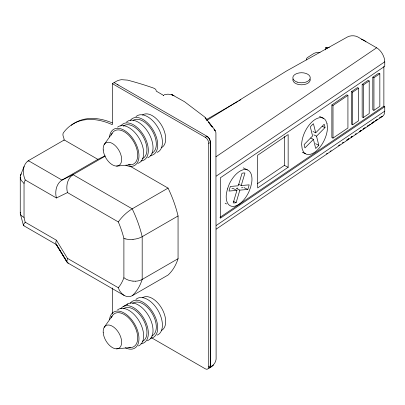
<?xml version="1.0" encoding="UTF-8"?>
<svg xmlns="http://www.w3.org/2000/svg" width="405" height="405" viewBox="0 0 405 405"><rect width="100%" height="100%" fill="white"/><g stroke="black" fill="none" stroke-linecap="round" stroke-linejoin="round"><path stroke-width="0.61" d="M105.057 155.859L97.863 159.362L64.258 139.958L28.38 160.674C22.219 164.881 22.477 173.801 25.221 179.972A74.115 42.788 60 0 0 24.037 183.404L24.037 217.404A74.115 42.788 60 0 0 25.221 222.208L56.416 240.216L67.478 258.385L118.321 287.737C120.032 293.266 126.218 299.072 132.187 295.741L168.065 275.03A87.05 50.255 60 0 0 178.058 258.714L178.058 215.971A87.05 50.255 60 0 0 168.065 188.112L129.732 165.984M231.928 188.624L233.148 188.517L236.935 190.38L233.214 202.87A16.165 8.556 -63.8 0 0 236.13 202.621L239.851 190.132L247.759 189.454A16.165 8.556 -63.8 0 0 249.136 184.847L241.223 185.525L238.52 184.194M241.223 185.525L244.944 173.036A16.165 8.556 -63.8 0 0 242.028 173.284L238.307 185.773L230.399 186.452A16.165 8.556 -63.8 0 0 229.027 191.059L236.935 190.38M124.087 295.432L67.63 262.845L56.568 244.681L23.5 225.57L23.622 224.324L25.221 222.208M56.416 240.216L55.768 242.484L56.042 244.174L66.84 261.589L67.478 258.385M20.493 175.466L24.072 166.495M28.046 161.291L28.38 160.674L61.99 180.078L73.052 174.687L105.123 156.168M64.066 140.297L64.041 139.603A4.976 2.87 60 0 0 63.484 137.082A4.976 2.87 60 0 1 63.418 132.769A92.021 53.131 60 0 1 112.322 124.694L112.322 83.638L116.397 81.289A9.948 5.746 0 0 1 121.662 79.694L127.56 80.124A248.71 143.593 0 0 1 153.363 88.007L154.487 88.513A5.969 3.448 0 0 1 156.229 91.12L163.934 95.615A4.976 2.87 60 0 0 163.397 95.453M118.321 287.737A74.115 42.788 60 0 0 123.895 277.739L123.895 238.373A74.115 42.788 60 0 0 118.321 221.94C121.981 216.695 126.75 212.195 132.187 208.828L168.065 188.112M104.181 144.56L112.139 133.306M104.181 327.326L112.139 316.067M312.999 131.498L315.708 132.83L324.147 124.254A16.165 8.556 -63.8 0 1 324.982 127.61L316.538 136.186L318.801 145.289A16.165 8.556 -63.8 0 1 315.687 148.453L313.424 139.35L310.721 138.019M313.424 139.35L304.985 147.926A16.165 8.556 -63.8 0 1 304.15 144.57L312.589 135.994L310.331 126.892A16.165 8.556 -63.8 0 1 313.445 123.727L315.708 132.83M210.828 367.026C213.526 365.234 215.733 362.485 216.108 359.189L215.921 132.602L214.751 129.787L204.702 116.999L184.488 101.69L172.246 94.861L167.999 94.152L164.268 94.73M215.992 156.76L376.63 47.79A11.456 6.622 60 0 1 384.76 61.818L384.75 66.278L220.33 177.815L220.33 218.229L384.75 106.692L383.869 106.181L383.869 66.405M216.265 176.104L384.75 61.813M331.862 104.951L346.786 94.826L347.925 95.383L347.925 127.995L333.001 138.115L331.862 137.558L331.862 104.951L333.001 105.508L347.925 95.383M351.53 91.611L357.428 87.607L358.562 88.168L358.562 120.776L352.664 124.775L351.53 124.219L351.53 91.611L352.664 92.168L358.562 88.168M362.166 84.392L368.064 80.392L369.203 80.949L369.203 113.562L363.305 117.561L362.166 117.004L362.166 84.392L363.305 84.949L369.203 80.949M372.808 77.178L378.705 73.173L379.839 73.735L379.839 106.343L373.942 110.342L372.808 109.785L372.808 77.178L373.942 77.735L379.839 73.735M257.514 183.607L284.366 165.392L284.366 136.47M288.152 167.255L257.686 187.92L257.686 155.226L288.152 134.556L288.152 167.255L284.366 165.392M219.905 217.409L383.869 106.181M216.265 225.453L384.75 111.157L384.75 106.692M216.184 229.124L382.371 116.392M343.632 142.236L342.584 142.94L343.653 142.256M355.155 134.465L356.203 133.756L355.17 134.475M363.538 128.81L365.108 127.752L363.022 129.175M367.203 126.34L368.778 125.277M381.348 116.802L379.779 117.86L381.348 116.802A11.431 6.607 60 0 0 384.75 111.162M326.374 153.92L327.422 153.211M330.04 151.445L331.087 150.741M338.418 145.79L339.987 144.727M367.214 126.345L370.352 124.224M206.97 120.331L286.406 71.062L347.465 36.961A7.462 4.308 0 0 1 357.924 37.012L376.63 47.79M97.863 159.362L61.99 180.078C56.229 183.789 54.726 191.697 56.416 197.979L67.478 192.588L118.321 221.94M206.454 119.561L238.165 101.25M239.259 100.617L240.899 99.67M112.322 83.638L205.208 137.27L206.97 136.252A4.976 2.87 60 0 1 210.489 142.347L210.489 365.725A4.976 2.87 60 0 1 209.015 368.18M151.116 337.537L205.208 368.768A4.976 2.87 60 0 0 208.732 366.743L208.732 143.36L210.489 142.347M178.058 215.971L142.185 236.682A12.823 6.186 -7.1 0 1 135.533 239.016L133.002 239.355M178.058 258.714L142.185 279.43A12.823 8.449 8.3 0 1 135.528 281.192M123.125 306.61L127.818 303.902M208.732 366.738L210.489 365.725M208.777 368.16L210.053 367.294L210.428 365.69L210.428 142.312L209.395 138.844L206.909 136.217M116.605 166.08L130.334 164.815M116.605 348.842L130.334 347.576M236.672 188.219L237.887 188.112M241.542 187.804L242.757 187.697M133.002 281.131L135.533 281.197M123.895 238.373L125.844 238.96M23.5 225.57L24.072 225.747M67.63 262.845L68.399 263.088M319.52 116.372L323.686 118.417M322.279 126.279L324.982 127.61M313.834 134.855L316.538 136.186M315.556 143.694L318.801 145.289M302.322 152.229L305.446 153.763M243.238 167.852L247.404 169.898M243.972 187.596L247.759 189.454M236.606 188.538L239.851 190.132M233.427 201.29L236.13 202.621M325.711 49.845L325.711 47.587L327.361 48.443M24.037 217.404L21.237 215.556L20.503 214.412A12.894 6.374 -6.6 0 1 20.377 212.321M114.078 82.625L206.97 136.252M25.221 179.972L56.416 197.979M117.313 84.488L118.184 84.999M123.895 277.739L125.844 279.005A13.162 8.788 8.5 0 0 133.002 281.116M24.037 183.404L21.237 180.422L20.503 178.777A12.894 8.368 7.6 0 1 21.212 173.932M56.042 244.174L67.103 262.339M207.375 120.685L205.132 117.835L207.37 120.741M208.494 122.107L212.23 126.927M208.489 122.189L212.22 127.033M214.088 129.453L215.207 130.906L214.088 129.413M20.503 214.412L23.358 225.079M67.478 192.588C65.787 186.305 67.291 178.397 73.052 174.687L132.187 208.828A87.05 50.255 60 0 1 142.185 236.682L142.185 279.43A87.05 50.255 60 0 1 132.187 295.741M373.942 77.735L373.942 110.342M363.305 84.949L363.305 117.561M352.664 92.168L352.664 124.775M333.001 105.508L333.001 138.115M112.322 287.98L112.322 313.875M20.25 177.106L20.25 213.177M111.329 317.864A19.126 11.041 60 0 1 133.569 324.273A19.126 11.041 60 0 1 128.871 347.47M142.423 297.791A18.903 10.915 60 0 1 161.808 308.463A18.903 10.915 60 0 1 161.246 330.515M109.512 319.732A20.893 12.064 60 0 1 124.927 313.505A20.893 12.064 60 0 1 138.966 338.433A20.893 12.064 60 0 1 125.292 347.763M117.566 309.911A20.893 12.064 60 0 1 139.33 321.378A20.893 12.064 60 0 1 138.378 345.956M130.157 303.37A20.893 12.064 60 0 1 153.399 313.257A20.893 12.064 60 0 1 150.336 338.322M135.923 299.427A20.893 12.064 60 0 1 157.854 310.154A20.893 12.064 60 0 1 157.14 335.127M132.587 303.558A18.903 10.915 60 0 1 152.179 313.45A18.903 10.915 60 0 1 151.865 335.932M120.781 308.787A20.893 12.064 60 0 1 144.018 318.669A20.893 12.064 60 0 1 140.96 343.739M126.947 304.494A20.893 12.064 60 0 1 148.934 316.361A20.893 12.064 60 0 1 147.253 340.716M123.662 308.625A18.903 10.915 60 0 1 143.051 319.292A18.903 10.915 60 0 1 142.484 341.349M111.329 135.098A19.126 11.041 60 0 1 133.756 141.831A19.126 11.041 60 0 1 128.37 164.617M142.423 115.03A18.903 10.915 60 0 1 161.808 125.697A18.903 10.915 60 0 1 161.246 147.754M109.512 136.971A20.893 12.064 60 0 1 124.745 130.623A20.893 12.064 60 0 1 138.956 155.236A20.893 12.064 60 0 1 125.844 165.255M117.566 127.145A20.893 12.064 60 0 1 139.553 139.011A20.893 12.064 60 0 1 137.877 163.372M130.157 120.609A20.893 12.064 60 0 1 153.399 130.491A20.893 12.064 60 0 1 150.336 155.56M135.923 116.665A20.893 12.064 60 0 1 157.854 127.388A20.893 12.064 60 0 1 157.14 152.361M133.042 120.442A18.903 10.915 60 0 1 152.432 131.114A18.903 10.915 60 0 1 151.865 153.171M120.781 126.021A20.893 12.064 60 0 1 144.018 135.908A20.893 12.064 60 0 1 140.96 160.972M126.542 122.077A20.893 12.064 60 0 1 148.478 132.805A20.893 12.064 60 0 1 147.759 157.778M123.211 126.208A18.903 10.915 60 0 1 142.803 136.105A18.903 10.915 60 0 1 142.484 158.583M310.139 79A8.702 5.027 0 0 1 301.543 84.812A8.702 5.027 0 0 1 292.942 79M226.587 203.958A19.896 10.53 -63.8 0 1 225.15 203.143M365.928 41.897A4.976 2.87 0 0 0 364.738 40.799L362.693 39.736A4.976 2.87 0 0 0 361.387 39.244M320.021 52.402A7.462 4.308 0 0 0 313.338 53.784L307.694 57.414A4.976 2.87 0 0 0 306.534 59.935M329.386 47.507A39.791 22.974 0 0 1 325.711 47.587M132.997 239.375A13.162 6.212 -7.1 0 1 125.828 238.975M205.208 137.27A4.976 2.87 60 0 1 208.732 143.36M71.28 125.353A92.021 53.131 60 0 1 112.291 122.897M227.448 188.948L226.39 193.686A19.896 10.53 -63.8 0 0 233.589 206.378A19.896 10.53 -63.8 0 0 248.928 191.757L250.71 186.958L251.773 182.22A19.896 10.53 -63.8 0 0 244.569 169.528A19.896 10.53 -63.8 0 0 229.23 184.148L227.448 188.948M213.197 365.113L210.458 367.31L213.197 365.113M348.867 138.702L346.776 140.115L348.887 138.718M352.537 136.232L350.963 137.29L352.552 136.242M361.442 130.223L359.346 131.635L361.452 130.233M374.012 121.748L371.395 123.515L374.017 121.748M377.683 119.272L375.587 120.685L377.683 119.278M173.583 95.469L171.73 94.73L174.003 95.636L173.583 95.469M326.982 123.474L325.731 120.391A19.896 10.53 -63.8 0 0 311.227 122.659A19.896 10.53 -63.8 0 0 301.669 144.838L302.15 148.706L303.396 151.789A19.896 10.53 -63.8 0 0 317.905 149.516A19.896 10.53 -63.8 0 0 327.463 127.342L326.982 123.474M103.224 332.733A13.061 7.543 60 0 0 117.84 348.685A13.061 7.543 60 0 0 116.169 329.346A13.061 7.543 60 0 0 103.224 332.733M103.224 149.966A13.061 7.543 60 0 0 117.84 165.918A13.061 7.543 60 0 0 116.169 146.58A13.061 7.543 60 0 0 103.224 149.966M297.189 82.109A8.702 5.027 0 0 0 310.245 77.755A8.702 5.027 0 0 0 297.189 73.406A8.702 5.027 0 0 0 297.189 82.109"/></g></svg>
